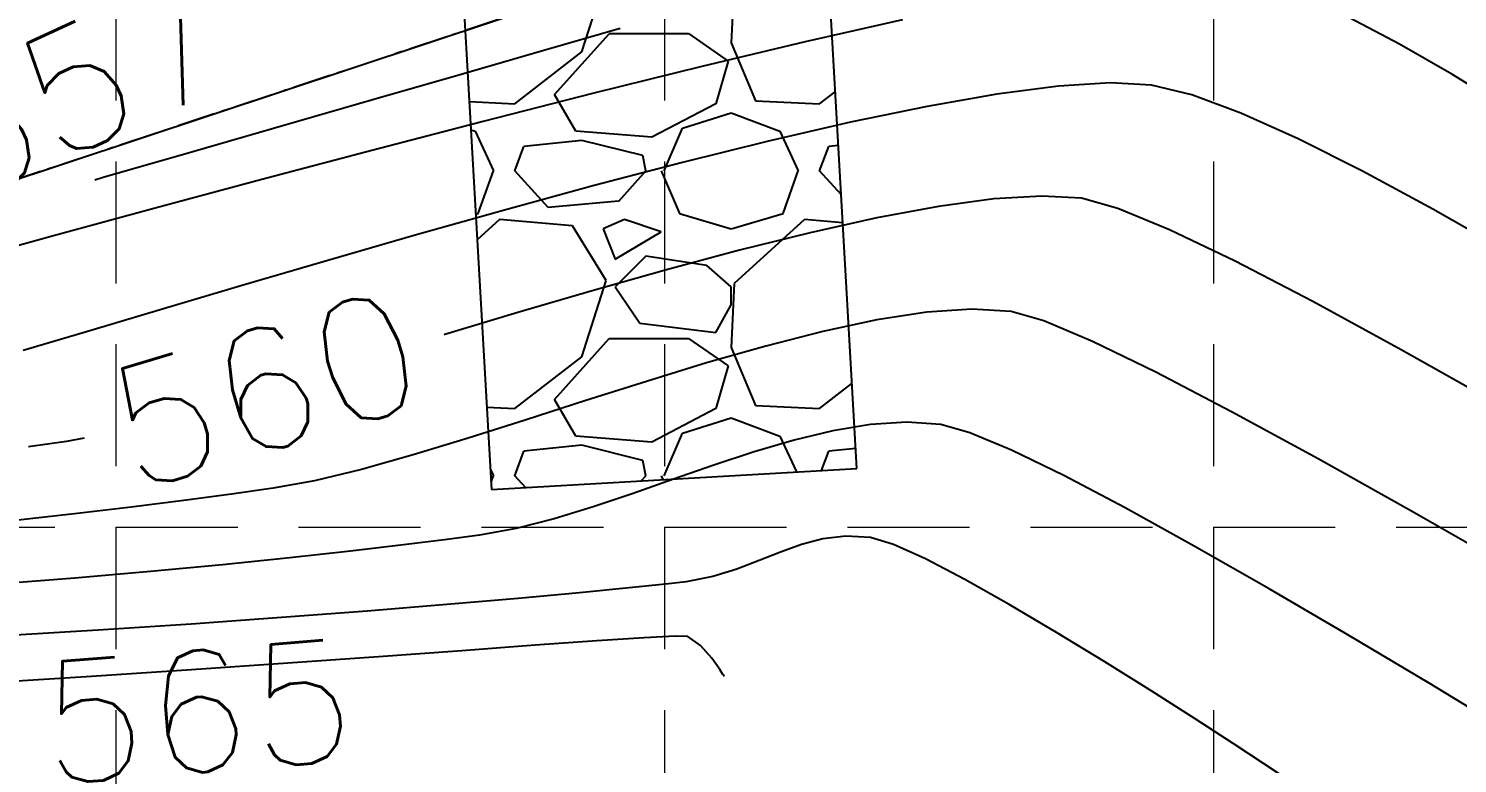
# Model space of a CAD drawing. Header units: inches. Extents: x 2547543 to 2548696, y 7125653 to 7126375.
# Drawn here: x 2548134.72 to 2548181.59, y 7125808.63 to 7125832.73 of the extents above; entities that cross this region are included whole.
import ezdxf

# ---------------------------------------------------------------- set-up
doc = ezdxf.new("R2010")
doc.units = ezdxf.units.IN
doc.header["$MEASUREMENT"] = 0
doc.linetypes.add('CENTER', pattern=[2, 1.25, -0.25, 0.25, -0.25])
doc.linetypes.add('HIDDEN', pattern=[0.375, 0.25, -0.125])
for name, color, linetype in [('C-STRM-RRAP-N', 6, 'Continuous'), ('CONT-MJR', 6, 'Continuous'), ('CONT-MNR', 14, 'Continuous'), ('GRID', 254, 'HIDDEN'), ('V-AREA', 6, 'Continuous'), ('V-CREEK-CNTR-E', 2, 'CENTER')]:
    doc.layers.add(name, color=color, linetype=linetype)
doc.styles.add('L80', font='simplex', dxfattribs={"height": 3.2})

msp = doc.modelspace()

# ---------------------------------------------------------------- linework, layer by layer
at = {"layer": 'C-STRM-RRAP-N', "color": 1}
for p, q in [((2548161.891640427, 7125818.302932394), (2548158.340644598, 7125880.201158767)), ((2548146.360342718, 7125879.513869257), (2548149.911338547, 7125817.615642878)), ((2548152.86944089, 7125831.966491013), (2548153.669441839, 7125834.466489712)), ((2548157.869435256, 7125834.366447086), (2548157.76943564, 7125832.266446671)), ((2548151.969475971, 7125830.566375704), (2548153.769472317, 7125832.566372521)), ((2548153.769435748, 7125832.566448532), (2548156.369435748, 7125832.566448532)), ((2548156.36943899, 7125832.56648175), (2548157.669439222, 7125831.66648003)), ((2548157.769400586, 7125832.266487275), (2548158.569401014, 7125830.366490507)), ((2548150.669414593, 7125830.266680194), (2548152.86941757, 7125831.966680013)), ((2548157.669399224, 7125831.666461761), (2548157.269399667, 7125830.266463691)), ((2548149.181520475, 7125830.337269831), (2548150.669405724, 7125830.266418438)), ((2548152.669413434, 7125829.366462223), (2548151.969416429, 7125830.566458877)), ((2548157.269512515, 7125830.26632267), (2548155.169516459, 7125829.166323585)), ((2548158.569403863, 7125830.366418546), (2548160.669404278, 7125830.26641893)), ((2548160.669426985, 7125830.2665753), (2548161.182559455, 7125830.663086175)), ((2548156.169439817, 7125829.466453062), (2548157.769444364, 7125829.966453728)), ((2548157.769418493, 7125829.966439467), (2548159.369418266, 7125829.366440993)), ((2548149.234308837, 7125829.417103731), (2548149.369421478, 7125829.366436612)), ((2548149.369442873, 7125829.366460457), (2548149.96944107, 7125828.066461945)), ((2548155.169404289, 7125829.166536764), (2548152.669401465, 7125829.366536057)), ((2548155.569490065, 7125828.06646318), (2548156.169488476, 7125829.466458833)), ((2548159.369442828, 7125829.366444297), (2548159.969441026, 7125828.066445785)), ((2548150.669440432, 7125828.066428063), (2548150.969439669, 7125828.866427949)), ((2548152.869491839, 7125829.066372537), (2548150.96948915, 7125828.866372454)), ((2548154.869422403, 7125828.566453979), (2548152.869424752, 7125829.06645178)), ((2548160.669431366, 7125828.066445319), (2548160.969430604, 7125828.866445205)), ((2548161.283735807, 7125828.899457865), (2548160.969483824, 7125828.866378742)), ((2548154.969442423, 7125828.066476726), (2548154.86944309, 7125828.566474869)), ((2548149.46946383, 7125826.666406663), (2548149.969464294, 7125828.066409816)), ((2548151.769450857, 7125826.866353547), (2548150.669453234, 7125828.066352933)), ((2548154.969458082, 7125828.066409186), (2548154.069459909, 7125827.066410777)), ((2548155.469472653, 7125828.066437685), (2548156.069471064, 7125826.666442032)), ((2548159.469435748, 7125826.666448532), (2548159.969436212, 7125828.066451685)), ((2548161.375726296, 7125827.295950461), (2548160.669438126, 7125828.066447918)), ((2548154.069431313, 7125827.066459105), (2548151.76943045, 7125826.866460677)), ((2548149.393392775, 7125826.644074949), (2548149.469440316, 7125826.666441814)), ((2548156.069444296, 7125826.666452779), (2548157.769440317, 7125826.166455249)), ((2548157.769435748, 7125826.166448532), (2548159.469431768, 7125826.666446061)), ((2548150.169455978, 7125826.46645513), (2548149.441702041, 7125825.801985024)), ((2548152.569433737, 7125826.266446238), (2548150.169432511, 7125826.466444582)), ((2548153.669350472, 7125824.466425466), (2548152.569350597, 7125826.266422834)), ((2548154.269431948, 7125826.46643112), (2548153.569429526, 7125826.166429945)), ((2548153.569453959, 7125826.166450188), (2548153.969452694, 7125825.166452871)), ((2548153.969420133, 7125825.16644609), (2548155.46942325, 7125826.066449508)), ((2548155.469428349, 7125826.066440011), (2548154.269429018, 7125826.466438652)), ((2548160.169435748, 7125826.466448532), (2548157.869436061, 7125824.366451601)), ((2548161.429336654, 7125826.361455955), (2548160.169434522, 7125826.466446876)), ((2548154.969439725, 7125825.266455604), (2548153.969442244, 7125824.266458123)), ((2548156.969428537, 7125824.966450084), (2548154.969433505, 7125825.266450566)), ((2548157.769377246, 7125824.266503406), (2548156.969380387, 7125824.966500037)), ((2548152.869435938, 7125821.966482058), (2548153.669436886, 7125824.466480757)), ((2548153.969444833, 7125824.266434545), (2548154.76944523, 7125823.066435423)), ((2548157.769435748, 7125823.666448532), (2548157.769435748, 7125824.266448531)), ((2548157.869435748, 7125824.366448531), (2548157.769436132, 7125822.266448116)), ((2548157.269383435, 7125822.766430333), (2548157.769381907, 7125823.666427734)), ((2548154.769434407, 7125823.066455555), (2548157.269438575, 7125822.766453878)), ((2548151.969458082, 7125820.566409186), (2548153.769454428, 7125822.566406004)), ((2548153.769435748, 7125822.566448532), (2548156.369435748, 7125822.566448532)), ((2548156.369447322, 7125822.566399721), (2548157.669447554, 7125821.666398001)), ((2548150.669423357, 7125820.266553427), (2548152.869426334, 7125821.966553246)), ((2548157.769435748, 7125822.266448532), (2548158.569436176, 7125820.366451764)), ((2548157.66940675, 7125821.666458861), (2548157.269407193, 7125820.266460791)), ((2548160.669435747, 7125820.266448531), (2548161.731897919, 7125821.087440829)), ((2548152.669366638, 7125819.366472294), (2548151.969369633, 7125820.566468948)), ((2548149.756773119, 7125820.309908462), (2548150.66943761, 7125820.266448423)), ((2548157.269463665, 7125820.266402473), (2548155.169467609, 7125819.166403388)), ((2548156.169435517, 7125819.466452831), (2548157.769440064, 7125819.966453497)), ((2548157.769435748, 7125819.966448532), (2548159.36943552, 7125819.366450058)), ((2548158.569435748, 7125820.366448532), (2548160.669436163, 7125820.266448916)), ((2548152.869441074, 7125819.066442244), (2548150.969438386, 7125818.866442161)), ((2548155.169437904, 7125819.166436847), (2548152.669435079, 7125819.36643614)), ((2548154.869439691, 7125818.566436094), (2548152.869442041, 7125819.066433894)), ((2548155.569472653, 7125818.066459379), (2548156.169471064, 7125819.466455032)), ((2548159.369435749, 7125819.366448531), (2548159.912686442, 7125818.189403172)), ((2548150.669444813, 7125818.066431277), (2548150.96944405, 7125818.866431163)), ((2548154.969436755, 7125818.066483617), (2548154.869437421, 7125818.56648176)), ((2548160.733195283, 7125818.236474369), (2548160.969434985, 7125818.866448419)), ((2548161.853970957, 7125818.959557608), (2548160.969433059, 7125818.866448448)), ((2548149.873558421, 7125818.274196964), (2548149.969433989, 7125818.06646618)), ((2548149.911338547, 7125817.615642878), (2548161.891640427, 7125818.302932394)), ((2548149.897100938, 7125817.863821929), (2548149.969458403, 7125818.066423099)), ((2548151.024009735, 7125817.679474929), (2548150.669458533, 7125818.066258697)), ((2548154.969440194, 7125818.066442669), (2548154.817007326, 7125817.897072741)), ((2548155.469490065, 7125818.066433884), (2548155.524674442, 7125817.937670398))]:
    msp.add_line(p, q, dxfattribs=at)
at = {"layer": 'CONT-MJR', "color": 35, "elevation": 560}
for points in [[(2548166.386585719, 7125827.144749384), (2548164.566226881, 7125826.898674136)], [(2548167.963364787, 7125827.240630445), (2548166.386585719, 7125827.144749384)], [(2548169.256446219, 7125827.16577434), (2548167.963364787, 7125827.240630445)], [(2548170.449806125, 7125826.833457029), (2548169.256446219, 7125827.16577434)], [(2548164.566226881, 7125826.898674136), (2548162.542406142, 7125826.522947681)], [(2548176.851491571, 7125823.777797079), (2548174.302980812, 7125825.101204503)], [(2548155.651351186, 7125824.823290888), (2548153.214861513, 7125824.134389417)], [(2548153.214861513, 7125824.134389417), (2548150.775499274, 7125823.418551643)], [(2548148.373382336, 7125822.69632055), (2548148.359796303, 7125822.692182469)], [(2548182.914099864, 7125820.407739378), (2548179.740415258, 7125822.200554071)], [(2548136.55158083, 7125819.296602386), (2548135.971333069, 7125819.187300277)]]:
    msp.add_lwpolyline(points, dxfattribs=at)
at = {"layer": 'CONT-MJR', "color": 35, "extrusion": (0.2164191586912988, -0.9763005417141539, 0), "elevation": -6405477.100878689}
msp.add_lwpolyline([(4029937.851603312, 560), (4029935.611345646, 560)], dxfattribs=at)
at = {"layer": 'CONT-MJR', "color": 35, "extrusion": (-0.3810493366968545, -0.9245547052516079, 0), "elevation": -7559195.387370015}
msp.add_lwpolyline([(-359366.7696427461, 560.0000000000009), (-359368.6091540898, 560.0000000000009)], dxfattribs=at)
at = {"layer": 'CONT-MJR', "color": 35, "extrusion": (0.2408755719269705, -0.9705560050037582, 0), "elevation": -6302223.668972317}
msp.add_lwpolyline([(4189569.756874589, 560.0000000000009), (4189567.376392753, 560.0000000000009)], dxfattribs=at)
at = {"layer": 'CONT-MJR', "color": 35, "extrusion": (-0.4320955310266896, -0.901827839483104, 0), "elevation": -7527322.184148787}
msp.add_lwpolyline([(-781022.654824724, 560), (-781025.0415838426, 560)], dxfattribs=at)
at = {"layer": 'CONT-MJR', "color": 35, "extrusion": (-0.2588514264625834, 0.9659171491480447, 0), "elevation": 6223362.67344056}
msp.add_lwpolyline([(-4305839.640524964, 560.0000000000009), (-4305837.162569951, 560.0000000000009)], dxfattribs=at)
at = {"layer": 'CONT-MJR', "color": 35, "extrusion": (0.4791954680087925, 0.8777082108763904, 0), "elevation": 7475468.837950394}
msp.add_lwpolyline([(1178103.42339061, 560.0000000000005), (1178106.714830352, 560.0000000000005)], dxfattribs=at)
at = {"layer": 'CONT-MJR', "color": 35, "extrusion": (0.2879315767979478, -0.9576509839616142, 0), "elevation": -6090358.737604281}
msp.add_lwpolyline([(4491988.670326748, 560.0000000000009), (4491986.161983963, 560.0000000000009)], dxfattribs=at)
at = {"layer": 'CONT-MJR', "color": 35, "extrusion": (0.140999512552055, -0.9900096653366992, 0), "elevation": -6695343.938994662}
msp.add_lwpolyline([(3527416.272155276, 560.0000000000009), (3527415.013110004, 560.0000000000009)], dxfattribs=at)
at = {"layer": 'CONT-MNR', "color": 35, "extrusion": (-0.4646894607780337, -0.8854737178718635, 0), "elevation": -7493849.397733005}
msp.add_lwpolyline([(-1054952.992204987, 558.0000000000009), (-1054954.844901643, 558.0000000000009)], dxfattribs=at)
at = {"layer": 'CONT-MNR', "color": 35}
for points, elevation in [([(2548154.124443495, 7125832.733537987), (2548151.623230549, 7125832.014183521)], 557), ([(2548160.201029663, 7125832.29751925), (2548156.805421164, 7125831.488736739)], 558), ([(2548181.410741523, 7125831.232665906), (2548179.687596544, 7125832.224476375)], 558), ([(2548151.623230549, 7125832.014183521), (2548148.909083138, 7125831.231466574)], 557), ([(2548168.508526825, 7125830.845387648), (2548166.486149913, 7125830.583271286)], 559), ([(2548170.215494761, 7125830.949427078), (2548168.508526825, 7125830.845387648)], 559), ([(2548171.560527995, 7125830.875989355), (2548170.215494761, 7125830.949427078)], 559), ([(2548153.261002463, 7125830.612328417), (2548149.631792426, 7125829.688720492)], 558), ([(2548174.488596265, 7125829.960686699), (2548172.87301334, 7125830.557685077)], 559), ([(2548140.115482979, 7125828.691887574), (2548137.17604657, 7125827.844467432)], 557), ([(2548156.173067044, 7125828.342040968), (2548153.271531155, 7125827.580543283)], 559), ([(2548137.17604657, 7125827.844467432), (2548136.899589405, 7125827.764970938)], 557), ([(2548150.33374065, 7125826.777370002), (2548147.406221257, 7125825.951921345)], 559), ([(2548183.239148828, 7125825.404603438), (2548180.78255305, 7125826.806952591)], 559), ([(2548147.406221257, 7125825.951921345), (2548144.535498702, 7125825.123597536)], 559), ([(2548139.150547013, 7125823.535925349), (2548136.729369332, 7125822.815377416)], 559), ([(2548165.66689447, 7125823.531613333), (2548164.187959443, 7125823.430675496)], 561), ([(2548162.546863507, 7125823.178127719), (2548160.774910811, 7125822.799351913)], 561), ([(2548171.696912918, 7125821.461102016), (2548169.624106191, 7125822.466552658)], 561), ([(2548177.021172307, 7125818.620963182), (2548174.182283342, 7125820.166395053)], 561), ([(2548162.3422337, 7125819.742878688), (2548161.106599676, 7125819.538167514)], 562), ([(2548164.648282666, 7125819.745344308), (2548163.526519528, 7125819.820321746)], 562), ([(2548168.676449026, 7125818.068913141), (2548166.958784182, 7125818.904124072)], 562), ([(2548170.694669846, 7125817.007739493), (2548168.676449026, 7125818.068913141)], 562), ([(2548144.103966684, 7125817.898123385), (2548142.745174502, 7125817.653072302)], 561), ([(2548139.815068976, 7125817.256933559), (2548138.089558146, 7125817.036121006)], 561), ([(2548136.235940531, 7125816.81362945), (2548134.288365074, 7125816.599571229)], 561), ([(2548183.523325251, 7125814.932050378), (2548180.154534662, 7125816.863337819)], 561), ([(2548150.71393155, 7125816.337111471), (2548149.519015935, 7125816.118844328)], 562), ([(2548160.779949653, 7125815.997332706), (2548160.072290801, 7125815.812375794)], 563), ([(2548164.144619122, 7125815.336809666), (2548163.091382983, 7125815.810261539)], 563), ([(2548143.294190059, 7125815.373869462), (2548141.088546005, 7125815.145052415)], 562), ([(2548158.682680775, 7125815.280046145), (2548157.951439259, 7125815.000553975)], 563), ([(2548138.720159909, 7125814.918367951), (2548136.237548267, 7125814.703397028)], 562), ([(2548136.237548267, 7125814.703397028), (2548133.689227575, 7125814.509720605)], 562), ([(2548156.292857368, 7125814.584616352), (2548155.612419732, 7125814.50474481)], 563), ([(2548152.798481204, 7125814.226038521), (2548150.783706635, 7125814.042765508)], 563), ([(2548143.020519652, 7125813.410637429), (2548140.057713438, 7125813.198427947)], 563), ([(2548140.057713438, 7125813.198427947), (2548137.006307217, 7125812.998436521)], 563), ([(2548154.911601488, 7125812.750214529), (2548153.35803267, 7125812.647368977)], 564), ([(2548155.932995198, 7125812.802686818), (2548154.911601488, 7125812.750214529)], 564), ([(2548156.351992417, 7125812.795774345), (2548155.932995198, 7125812.802686818)], 564), ([(2548156.768397143, 7125812.500476614), (2548156.351992417, 7125812.795774345)], 564), ([(2548143.226434034, 7125811.912484087), (2548140.06531046, 7125811.692944683)], 564), ([(2548157.51389652, 7125811.518888788), (2548157.492778013, 7125811.542097173)], 564), ([(2548157.54198045, 7125811.488025687), (2548157.51389652, 7125811.518888788)], 564), ([(2548157.548279927, 7125811.481102817), (2548157.54198045, 7125811.488025687)], 564), ([(2548183.341461512, 7125809.636423361), (2548180.657311702, 7125811.259985079)], 562), ([(2548174.237478222, 7125809.281746455), (2548172.991632816, 7125810.088802082)], 563), ([(2548175.906465938, 7125808.177673094), (2548175.232300798, 7125808.627959589)], 563)]:
    msp.add_lwpolyline(points, dxfattribs=dict(at, elevation=elevation))
at = {"layer": 'CONT-MNR', "color": 35, "extrusion": (0.2208551454946678, -0.9753066208677807, 0), "elevation": -6387097.127021863}
msp.add_lwpolyline([(4059017.507298105, 558), (4059014.243935222, 558)], dxfattribs=at)
at = {"layer": 'CONT-MNR', "color": 35, "extrusion": (0.2774470086990155, -0.960740941858922, 0), "elevation": -6139101.516302143}
msp.add_lwpolyline([(4425151.542573743, 557), (4425148.561086366, 557)], dxfattribs=at)
at = {"layer": 'CONT-MNR', "color": 35, "extrusion": (-0.2400353486765359, 0.9707641481769574, 0), "elevation": 6305854.027944303}
msp.add_lwpolyline([(-4184110.716645156, 558), (-4184107.065481578, 558)], dxfattribs=at)
at = {"layer": 'CONT-MNR', "color": 35, "extrusion": (-0.5229682539989036, -0.8523521603828657, 0), "elevation": -7406335.628934441}
msp.add_lwpolyline([(-1554633.497508524, 558), (-1554635.587545148, 558)], dxfattribs=at)
at = {"layer": 'CONT-MNR', "color": 35, "extrusion": (-0.235688151318054, -0.971828737653028, 0), "elevation": -7525661.069283793}
msp.add_lwpolyline([(796913.7957557503, 559.0000000000005), (796912.4452242278, 559.0000000000005)], dxfattribs=at)
at = {"layer": 'CONT-MNR', "color": 35, "extrusion": (0.2775379392666681, -0.9607146778662287, 0), "elevation": -6138682.659178171}
msp.add_lwpolyline([(4425729.592400927, 557.0000000000009), (4425726.519603405, 557.0000000000009)], dxfattribs=at)
at = {"layer": 'CONT-MNR', "color": 35, "extrusion": (0.17230630742691, -0.9850434185460574, 0), "elevation": -6580187.359788097}
msp.add_lwpolyline([(3737880.181694825, 559), (3737877.85564491, 559)], dxfattribs=at)
at = {"layer": 'CONT-MNR', "color": 35, "extrusion": (0.2026096116301124, -0.9792595903411389, 0), "elevation": -6461754.987437768}
msp.add_lwpolyline([(3939075.911423741, 559), (3939073.344568428, 559)], dxfattribs=at)
at = {"layer": 'CONT-MNR', "color": 35, "extrusion": (-0.4095805641236883, -0.9122739509007813, 0), "elevation": -7544391.796207665}
msp.add_lwpolyline([(-593966.1843756544, 559), (-593968.2468512459, 559)], dxfattribs=at)
at = {"layer": 'CONT-MNR', "color": 35, "extrusion": (0.2773938744931705, -0.9607562845975389, 0), "elevation": -6139346.239311148}
msp.add_lwpolyline([(4424805.958488084, 557), (4424802.859802667, 557)], dxfattribs=at)
at = {"layer": 'CONT-MNR', "color": 35, "extrusion": (0.2519780085453904, -0.9677329606918942, 0), "elevation": -6253822.592356955}
msp.add_lwpolyline([(4261480.761657853, 558.0000000000009), (4261476.989974288, 558.0000000000009)], dxfattribs=at)
at = {"layer": 'CONT-MNR', "color": 35, "extrusion": (0.2246199490430838, -0.9744464472159988, 0), "elevation": -6371371.450999623}
msp.add_lwpolyline([(4083650.592907442, 559), (4083647.832930753, 559)], dxfattribs=at)
at = {"layer": 'CONT-MNR', "color": 35, "extrusion": (0.2411526773148242, -0.9704871901390005, 0), "elevation": -6301030.44172878}
msp.add_lwpolyline([(4191368.411678978, 559.0000000000009), (4191365.50720422, 559.0000000000009)], dxfattribs=at)
at = {"layer": 'CONT-MNR', "color": 35, "extrusion": (0.4493716856663395, 0.8933448875554125, 0), "elevation": 7510901.321140139}
msp.add_lwpolyline([(925743.1464274391, 559), (925745.5087455912, 559)], dxfattribs=at)
at = {"layer": 'CONT-MNR', "color": 35, "extrusion": (0.2563944701518903, -0.966572229931903, 0), "elevation": -6234297.634853515}
msp.add_lwpolyline([(4289990.227589622, 558), (4289986.496118771, 558)], dxfattribs=at)
at = {"layer": 'CONT-MNR', "color": 35, "extrusion": (-0.4764254695639862, -0.8792148610838737, 0), "elevation": -7479151.052044328}
msp.add_lwpolyline([(-1154526.969785052, 559), (-1154529.588086091, 559)], dxfattribs=at)
at = {"layer": 'CONT-MNR', "color": 35, "extrusion": (0.2600980518526159, -0.9655822095619171, 0), "elevation": -6217805.666725541}
msp.add_lwpolyline([(4313854.868636319, 558), (4313851.244428253, 558)], dxfattribs=at)
at = {"layer": 'CONT-MNR', "color": 35, "extrusion": (0.263715646072841, -0.9646004654862986, 0), "elevation": -6201588.714872694}
msp.add_lwpolyline([(4337142.056056028, 559), (4337139.010452579, 559)], dxfattribs=at)
at = {"layer": 'CONT-MNR', "color": 35, "extrusion": (0.2632406830848563, -0.9647301916955944, 0), "elevation": -6203726.474131869}
msp.add_lwpolyline([(4334074.030560023, 558), (4334070.580697333, 558)], dxfattribs=at)
at = {"layer": 'CONT-MNR', "color": 35, "extrusion": (0.2659300001913866, -0.963992341773631, 0), "elevation": -6191615.93950747}
msp.add_lwpolyline([(4351354.044656424, 558.0000000000005), (4351350.836245365, 558.0000000000005)], dxfattribs=at)
at = {"layer": 'CONT-MNR', "color": 35, "extrusion": (0.2814825318070471, -0.9595663522068157, 0), "elevation": -6120443.845051704}
msp.add_lwpolyline([(4450909.05382872, 559), (4450906.16981764, 559)], dxfattribs=at)
at = {"layer": 'CONT-MNR', "color": 35, "extrusion": (0.2841902113637272, -0.9587679196578492, 0), "elevation": -6107854.803609942}
msp.add_lwpolyline([(4468166.099304161, 559), (4468163.369183926, 559)], dxfattribs=at)
at = {"layer": 'CONT-MNR', "color": 35, "extrusion": (0.152099237955548, -0.9883652269345284, 0), "elevation": -6655342.260980722}
msp.add_lwpolyline([(3602349.189510507, 561.0000000000009), (3602347.529096026, 561.0000000000009)], dxfattribs=at)
at = {"layer": 'CONT-MNR', "color": 35, "extrusion": (-0.05906108135621761, -0.998254370723732, 0), "elevation": -7263881.905200604}
msp.add_lwpolyline([(2122859.958692743, 561), (2122858.670974893, 561)], dxfattribs=at)
at = {"layer": 'CONT-MNR', "color": 35, "extrusion": (-0.27925744138134, -0.9602162680527483, 0), "elevation": -7553926.188629699}
msp.add_lwpolyline([(456853.2503387968, 561.0000000000005), (456852.1354400942, 561.0000000000005)], dxfattribs=at)
at = {"layer": 'CONT-MNR', "color": 35, "extrusion": (0.2842528073905209, -0.9587493632282671, 0), "elevation": -6107563.067782425}
msp.add_lwpolyline([(4468559.606939863, 559.0000000000009), (4468557.334940506, 559.0000000000009)], dxfattribs=at)
at = {"layer": 'CONT-MNR', "color": 35, "extrusion": (0.2482533333004568, -0.9686951442560308, 0), "elevation": -6270160.538404028}
msp.add_lwpolyline([(4237400.231887292, 561), (4237398.299901446, 561)], dxfattribs=at)
at = {"layer": 'CONT-MNR', "color": 35, "extrusion": (-0.3897536689393812, -0.9209191482145929, 0), "elevation": -7555464.816301357}
msp.add_lwpolyline([(-430657.2508113971, 561), (-430658.9895067867, 561)], dxfattribs=at)
at = {"layer": 'CONT-MNR', "color": 35, "extrusion": (0.2751201172168689, -0.9614098611427784, 0), "elevation": -6149786.07074759}
msp.add_lwpolyline([(4410282.169363514, 561), (4410280.151749744, 561)], dxfattribs=at)
at = {"layer": 'CONT-MNR', "color": 35, "extrusion": (0.2927393835509026, -0.9561922679661438, 0), "elevation": -6067709.775526967}
msp.add_lwpolyline([(4522536.656883314, 561.0000000000009), (4522534.589623248, 561.0000000000009)], dxfattribs=at)
at = {"layer": 'CONT-MNR', "color": 35, "extrusion": (-0.4620026828439909, -0.8868785266568104, 0), "elevation": -7497000.19896253}
msp.add_lwpolyline([(-1032227.069889956, 561), (-1032229.872269706, 561)], dxfattribs=at)
at = {"layer": 'CONT-MNR', "color": 35, "extrusion": (0.3028215623329494, -0.9530472713282546, 0), "elevation": -6019608.137795387}
msp.add_lwpolyline([(4586364.453655181, 561.0000000000009), (4586362.373655249, 561.0000000000009)], dxfattribs=at)
at = {"layer": 'CONT-MNR', "color": 35, "extrusion": (0.3061221972639453, -0.9519922270388002, 0), "elevation": -6003679.558721394}
msp.add_lwpolyline([(4607193.691531101, 561.0000000000009), (4607191.636184188, 561.0000000000009)], dxfattribs=at)
at = {"layer": 'CONT-MNR', "color": 35, "extrusion": (0.3025985325478519, -0.9531181081586304, 0), "elevation": -6020681.21474949}
msp.add_lwpolyline([(4584951.551183196, 561), (4584949.558034454, 561)], dxfattribs=at)
at = {"layer": 'CONT-MNR', "color": 35, "extrusion": (-0.2338290959629155, 0.9722777143806012, 0), "elevation": 6332441.325734079}
msp.add_lwpolyline([(-4143744.197202867, 562.0000000000009), (-4143742.885018386, 562.0000000000009)], dxfattribs=at)
at = {"layer": 'CONT-MNR', "color": 35, "extrusion": (0.06525283537413147, -0.9978687626515005, 0), "elevation": -6944358.111879655}
msp.add_lwpolyline([(3007712.732882903, 562.0000000000009), (3007711.546067691, 562.0000000000009)], dxfattribs=at)
at = {"layer": 'CONT-MNR', "color": 35, "extrusion": (-0.2734141934372948, -0.9618963971379837, 0), "elevation": -7551004.721757028}
msp.add_lwpolyline([(502771.1230272956, 562), (502770.1362446111, 562)], dxfattribs=at)
at = {"layer": 'CONT-MNR', "color": 35, "extrusion": (0.3870401389210678, 0.922062867088769, 0), "elevation": 7556695.902813898}
msp.add_lwpolyline([(408407.8067411399, 562.0000000000009), (408409.2831250774, 562.0000000000009)], dxfattribs=at)
at = {"layer": 'CONT-MNR', "color": 35, "extrusion": (0.2913416919742786, -0.956619056112497, 0), "elevation": -6074312.445957348}
msp.add_lwpolyline([(4513656.283795367, 561), (4513654.390216231, 561)], dxfattribs=at)
at = {"layer": 'CONT-MNR', "color": 35, "extrusion": (0.2821822414648167, -0.959360819818014, 0), "elevation": -6117186.326990412}
msp.add_lwpolyline([(4455384.347268684, 562), (4455382.987189231, 562)], dxfattribs=at)
at = {"layer": 'CONT-MNR', "color": 35, "extrusion": (0.2702268193830362, -0.9627966899019377, 0), "elevation": -6172136.950977965}
msp.add_lwpolyline([(4378935.156382539, 561), (4378933.399150215, 561)], dxfattribs=at)
at = {"layer": 'CONT-MNR', "color": 35, "extrusion": (0.3128158008424999, -0.949813810566716, 0), "elevation": -5971096.903020264}
msp.add_lwpolyline([(4649344.888948926, 562), (4649343.496432159, 562)], dxfattribs=at)
at = {"layer": 'CONT-MNR', "color": 35, "extrusion": (0.4892267334233664, 0.872156639201871, 0), "elevation": 7461466.340273976}
msp.add_lwpolyline([(1263727.867364044, 561.0000000000009), (1263731.46002414, 561.0000000000009)], dxfattribs=at)
at = {"layer": 'CONT-MNR', "color": 35, "extrusion": (0.2350471294659076, -0.9719839746260412, 0), "elevation": -6327246.845976508}
msp.add_lwpolyline([(4151659.861537457, 561.0000000000005), (4151658.276144139, 561.0000000000005)], dxfattribs=at)
at = {"layer": 'CONT-MNR', "color": 35, "extrusion": (0.3284578270833323, -0.9445186370991817, 0), "elevation": -5893506.116590228}
msp.add_lwpolyline([(4747312.800604971, 562.0000000000005), (4747311.393240595, 562.0000000000005)], dxfattribs=at)
at = {"layer": 'CONT-MNR', "color": 35, "extrusion": (0.1356318397796691, -0.9907593068137096, 0), "elevation": -6714360.869889577}
msp.add_lwpolyline([(3491083.898092113, 561.0000000000009), (3491082.518493237, 561.0000000000009)], dxfattribs=at)
at = {"layer": 'CONT-MNR', "color": 35, "extrusion": (-0.3304144651868949, 0.9438359397666835, 0), "elevation": 5883655.520807077}
msp.add_lwpolyline([(-4759514.420941987, 562.0000000000005), (-4759513.017353127, 562.0000000000005)], dxfattribs=at)
at = {"layer": 'CONT-MNR', "color": 35, "extrusion": (0.1325295186957246, -0.9911790588356272, 0), "elevation": -6725257.098901574}
msp.add_lwpolyline([(3470045.532223948, 561), (3470043.95505675, 561)], dxfattribs=at)
at = {"layer": 'CONT-MNR', "color": 35, "extrusion": (0.3186815208926211, -0.9478618508208705, 0), "elevation": -5942240.783574078}
msp.add_lwpolyline([(4686164.841307487, 562.0000000000009), (4686163.46024246, 562.0000000000009)], dxfattribs=at)
at = {"layer": 'CONT-MNR', "color": 35, "extrusion": (0.1191755520584735, -0.9928731982441455, 0), "elevation": -6771356.987211767}
msp.add_lwpolyline([(3379201.193694721, 561.0000000000009), (3379199.326771916, 561.0000000000009)], dxfattribs=at)
at = {"layer": 'CONT-MNR', "color": 35, "extrusion": (0.2919063408213228, -0.9564469081910955, 0), "elevation": -6071643.593579113}
msp.add_lwpolyline([(4517244.467441663, 562), (4517243.126870021, 562)], dxfattribs=at)
at = {"layer": 'CONT-MNR', "color": 35, "extrusion": (-0.4833037920255145, -0.8754527083822166, 0), "elevation": -7469856.358323828}
msp.add_lwpolyline([(-1213128.860118329, 562), (-1213131.445051492, 562)], dxfattribs=at)
at = {"layer": 'CONT-MNR', "color": 35, "extrusion": (0.247177214652551, -0.9689702908534433, 0), "elevation": -6274859.532754612}
msp.add_lwpolyline([(4230423.056728879, 562.0000000000005), (4230421.772749519, 562.0000000000005)], dxfattribs=at)
at = {"layer": 'CONT-MNR', "color": 35, "extrusion": (0.1169923203019131, -0.9931328194105634, 0), "elevation": -6778767.902921768}
msp.add_lwpolyline([(3364314.161846004, 562.0000000000009), (3364312.415241272, 562.0000000000009)], dxfattribs=at)
at = {"layer": 'CONT-MNR', "color": 35, "extrusion": (0.1236505526520049, -0.9923258239252136, 0), "elevation": -6756051.246799504}
msp.add_lwpolyline([(3409704.593329253, 562.0000000000005), (3409703.155979828, 562.0000000000005)], dxfattribs=at)
at = {"layer": 'CONT-MNR', "color": 35, "extrusion": (0.1311949503013299, -0.9913565882241524, 0), "elevation": -6729920.406382532}
msp.add_lwpolyline([(3460995.90502485, 562), (3460994.826189103, 562)], dxfattribs=at)
at = {"layer": 'CONT-MNR', "color": 35, "extrusion": (0.3407595324631909, -0.9401504885046157, 0), "elevation": -5831029.382123837}
msp.add_lwpolyline([(4823843.601396143, 563.0000000000005), (4823842.866540842, 563.0000000000005)], dxfattribs=at)
at = {"layer": 'CONT-MNR', "color": 35, "extrusion": (0.113487024405837, -0.9935394784765772, 0), "elevation": -6790596.325085845}
msp.add_lwpolyline([(3340386.740345722, 563), (3340385.986386446, 563)], dxfattribs=at)
at = {"layer": 'CONT-MNR', "color": 35, "extrusion": (-0.05849898456260996, -0.9982874680196799, 0), "elevation": -7262677.756919689}
msp.add_lwpolyline([(2126945.53246037, 563), (2126944.715899053, 563)], dxfattribs=at)
at = {"layer": 'CONT-MNR', "color": 35, "extrusion": (-0.2881862417481754, -0.9575743783472187, 0), "elevation": -7557844.189395052}
msp.add_lwpolyline([(386493.6104093853, 563.0000000000009), (386492.8301231633, 563.0000000000009)], dxfattribs=at)
at = {"layer": 'CONT-MNR', "color": 35, "extrusion": (-0.4957363689026065, -0.8684730580434024, 0), "elevation": -7451801.012143357}
msp.add_lwpolyline([(-1319503.645291282, 562.0000000000009), (-1319506.468594288, 562.0000000000009)], dxfattribs=at)
at = {"layer": 'CONT-MNR', "color": 35, "extrusion": (0.110318441986729, -0.9938962930596033, 0), "elevation": -6801214.28694201}
msp.add_lwpolyline([(3318701.030843964, 562), (3318699.024210546, 562)], dxfattribs=at)
at = {"layer": 'CONT-MNR', "color": 35, "extrusion": (0.3741652880661472, -0.9273620313590465, 0), "elevation": -5654778.00564942}
msp.add_lwpolyline([(5029299.092626327, 563), (5029298.339160654, 563)], dxfattribs=at)
at = {"layer": 'CONT-MNR', "color": 35, "extrusion": (-0.4619932558726036, -0.8868834373964998, 0), "elevation": -7497002.249832871}
msp.add_lwpolyline([(-1032152.598426048, 563.0000000000009), (-1032154.052569313, 563.0000000000009)], dxfattribs=at)
at = {"layer": 'CONT-MNR', "color": 35, "extrusion": (0.09527721292178147, -0.9954507786414443, 0), "elevation": -6850618.453549286}
msp.add_lwpolyline([(3215476.837497792, 562.0000000000009), (3215474.458288145, 562.0000000000009)], dxfattribs=at)
at = {"layer": 'CONT-MNR', "color": 35, "extrusion": (0.294684788208027, -0.9555945142155172, 0), "elevation": -6058486.337603543}
msp.add_lwpolyline([(4534875.043997837, 563), (4534874.218969298, 563)], dxfattribs=at)
at = {"layer": 'CONT-MNR', "color": 35, "extrusion": (0.09566253459244271, -0.9954138232289874, 0), "elevation": -6849371.227128976}
msp.add_lwpolyline([(3218141.606071258, 563.0000000000009), (3218139.969205549, 563.0000000000009)], dxfattribs=at)
at = {"layer": 'CONT-MNR', "color": 35, "extrusion": (0.1025475591801144, -0.994728102602013, 0), "elevation": -6826940.803333957}
msp.add_lwpolyline([(3265456.882108786, 563), (3265455.691250932, 563)], dxfattribs=at)
at = {"layer": 'CONT-MNR', "color": 35, "extrusion": (0.1947898419212842, -0.9808450017634189, 0), "elevation": -6492964.657337411}
msp.add_lwpolyline([(3887383.547242091, 563.0000000000009), (3887382.660058954, 563.0000000000009)], dxfattribs=at)
at = {"layer": 'CONT-MNR', "color": 35, "extrusion": (0.4905691591170749, 0.8714022607975986, 0), "elevation": 7459502.383493623}
msp.add_lwpolyline([(1275226.116546978, 563), (1275227.787922496, 563)], dxfattribs=at)
at = {"layer": 'CONT-MNR', "color": 35, "extrusion": (-0.5048892029938572, -0.8631841592037169, 0), "elevation": -7437436.327608842}
msp.add_lwpolyline([(-1398199.088951978, 562), (-1398202.083849841, 562)], dxfattribs=at)
at = {"layer": 'CONT-MNR', "color": 35, "extrusion": (0.08605014078329018, -0.9962908075813889, 0), "elevation": -6880114.293666646}
msp.add_lwpolyline([(3151876.50371375, 563.0000000000009), (3151874.154171625, 563.0000000000009)], dxfattribs=at)
at = {"layer": 'CONT-MNR', "color": 35, "extrusion": (0.07673885198462098, -0.9970512266659536, 0), "elevation": -6909259.431981452}
msp.add_lwpolyline([(3087458.688086269, 563.0000000000009), (3087455.864918342, 563.0000000000009)], dxfattribs=at)
at = {"layer": 'CONT-MNR', "color": 35, "extrusion": (0.08153077550135707, -0.9966708246187141, 0), "elevation": -6894338.237936835}
msp.add_lwpolyline([(3120638.338316885, 563.0000000000005), (3120635.722090293, 563.0000000000005)], dxfattribs=at)
at = {"layer": 'CONT-MNR', "color": 35, "extrusion": (-0.5086404815015234, -0.8609790128556551, 0), "elevation": -7431277.004369712}
msp.add_lwpolyline([(-1430557.366645793, 563), (-1430559.17109236, 563)], dxfattribs=at)
at = {"layer": 'CONT-MNR', "color": 35, "extrusion": (0.05832745472468932, -0.9982975047676615, 0), "elevation": -6965054.989912461}
msp.add_lwpolyline([(2959429.350245542, 563.0000000000005), (2959426.264348751, 563.0000000000005)], dxfattribs=at)
at = {"layer": 'CONT-MNR', "color": 35, "extrusion": (0.5211515471975928, 0.8534641555762933, 0), "elevation": 7409607.840033242}
msp.add_lwpolyline([(1538856.14992459, 563.0000000000009), (1538858.002499444, 563.0000000000009)], dxfattribs=at)
at = {"layer": 'CONT-MNR', "color": 35, "extrusion": (0.07314747368054121, -0.9973211353892761, 0), "elevation": -6920332.582963995}
msp.add_lwpolyline([(3062560.372583403, 564.0000000000009), (3062557.958862496, 564.0000000000009)], dxfattribs=at)
at = {"layer": 'CONT-MNR', "color": 35, "extrusion": (0.0713659197151041, -0.997450202016731, 0), "elevation": -6925791.956680432}
msp.add_lwpolyline([(3050196.255036307, 564), (3050194.234361454, 564)], dxfattribs=at)
at = {"layer": 'CONT-MNR', "color": 35, "extrusion": (0.7541710010769725, 0.6566780802909117, 0), "elevation": 6601110.8142491}
msp.add_lwpolyline([(3700761.897242701, 564), (3700762.452019924, 564)], dxfattribs=at)
at = {"layer": 'CONT-MNR', "color": 35, "extrusion": (-0.511934787045042, -0.8590243150302252, 0), "elevation": -7425747.458796513}
msp.add_lwpolyline([(-1459001.526183169, 562.0000000000009), (-1459004.625681152, 562.0000000000009)], dxfattribs=at)
at = {"layer": 'CONT-MNR', "color": 35, "extrusion": (0.07170076639194099, -0.9974261877947703, 0), "elevation": -6924767.588599812}
msp.add_lwpolyline([(3052513.947332385, 564.0000000000009), (3052510.959587096, 564.0000000000009)], dxfattribs=at)
at = {"layer": 'CONT-MNR', "color": 35, "extrusion": (0.07305945765005335, -0.9973275869281266, 0), "elevation": -6920602.833373432}
msp.add_lwpolyline([(3061947.212629357, 564.0000000000005), (3061944.4765516, 564.0000000000005)], dxfattribs=at)
at = {"layer": 'CONT-MNR', "color": 35, "extrusion": (0.8226486045277889, 0.568550150354814, 0), "elevation": 6147619.440005673}
msp.add_lwpolyline([(4413283.788714919, 564), (4413284.244521777, 564)], dxfattribs=at)
at = {"layer": 'CONT-MNR', "color": 35, "extrusion": (0.06582442310799876, -0.99783122085977, 0), "elevation": -6942627.531390379}
msp.add_lwpolyline([(3011666.156154746, 564), (3011662.877072771, 564)], dxfattribs=at)
at = {"layer": 'CONT-MNR', "color": 35, "extrusion": (0.8530975686088985, 0.5217514144049692, 0), "elevation": 5891729.212393926}
msp.add_lwpolyline([(4749507.724944778, 564.0000000000009), (4749507.918373615, 564.0000000000009)], dxfattribs=at)
at = {"layer": 'CONT-MNR', "color": 35, "extrusion": (0.5304073895944466, 0.8477428861769383, 0), "elevation": 7392424.610266278}
msp.add_lwpolyline([(1619388.494189444, 563.0000000000009), (1619390.309583305, 563.0000000000009)], dxfattribs=at)
at = {"layer": 'CONT-MNR', "color": 35, "extrusion": (0.0612074653141126, -0.9981250654050431, 0), "elevation": -6956486.052251469}
msp.add_lwpolyline([(2979512.062333137, 564.0000000000005), (2979508.743514788, 564.0000000000005)], dxfattribs=at)
at = {"layer": 'CONT-MNR', "color": 35, "extrusion": (-0.5376545123901433, -0.8431652419938321, 0), "elevation": -7378272.095228978}
msp.add_lwpolyline([(-1682693.051547416, 563.0000000000009), (-1682694.744256689, 563.0000000000009)], dxfattribs=at)
at = {"layer": 'CONT-MNR', "color": 35, "extrusion": (-0.5492050590464433, -0.8356876229296404, 0), "elevation": -7354420.802667515}
msp.add_lwpolyline([(-1784051.645582563, 563.0000000000009), (-1784052.836006532, 563.0000000000009)], dxfattribs=at)
at = {"layer": 'GRID', "color": 252, "linetype": 'HIDDEN', "lineweight": 0, "ltscale": 16}
for p, q in [((2548137.583313594, 7126356.376313465), (2548137.583313594, 7125726.296813901)), ((2548155.583313594, 7126356.376313465), (2548155.583313594, 7125726.296813901)), ((2548173.583313593, 7126356.376313465), (2548173.583313593, 7125726.296813901)), ((2547561.583313602, 7125816.376313472), (2548677.583313586, 7125816.376313472))]:
    msp.add_line(p, q, dxfattribs=at)
at = {"layer": 'V-AREA', "color": 5}
msp.add_line((2548122.543499999, 7125823.8797), (2548179.236200002, 7125842.691799999), dxfattribs=at)
at = {"layer": 'V-CREEK-CNTR-E', "color": 5}
msp.add_line((2548122.5435, 7125823.8797), (2548179.2362, 7125842.6918), dxfattribs=at)

# ---------------------------------------------------------------- texts
at = {"layer": 'CONT-MJR', "color": 35, "char_height": 4, "width": 15.04761904761904, "attachment_point": 1, "style": 'L80'}
for s, insert, rotation in [('\\Fsimplex.shx;\\W1.0000000000;\\T1.0000000000;\\o\\l560', (2548136.981334574, 7125821.334938184, 560), 16.78258199204783), ('\\Fsimplex.shx;\\W1.0000000000;\\T1.0000000000;\\o\\l565', (2548134.981783611, 7125811.908436593, 565), 4.611929395060679)]:
    msp.add_mtext(s, dxfattribs=dict(at, insert=insert, rotation=rotation))
at = {"layer": 'CONT-MNR', "color": 35, "insert": (2548130.807201851, 7125830.44589449, 557), "char_height": 4, "width": 15.04761904761905, "attachment_point": 1, "rotation": 24.941334209050467, "style": 'L80'}
msp.add_mtext('\\Fsimplex.shx;\\W1.0000000000;\\T1.0000000000;\\o\\l557', dxfattribs=at)

doc.saveas('drawing.dxf')
